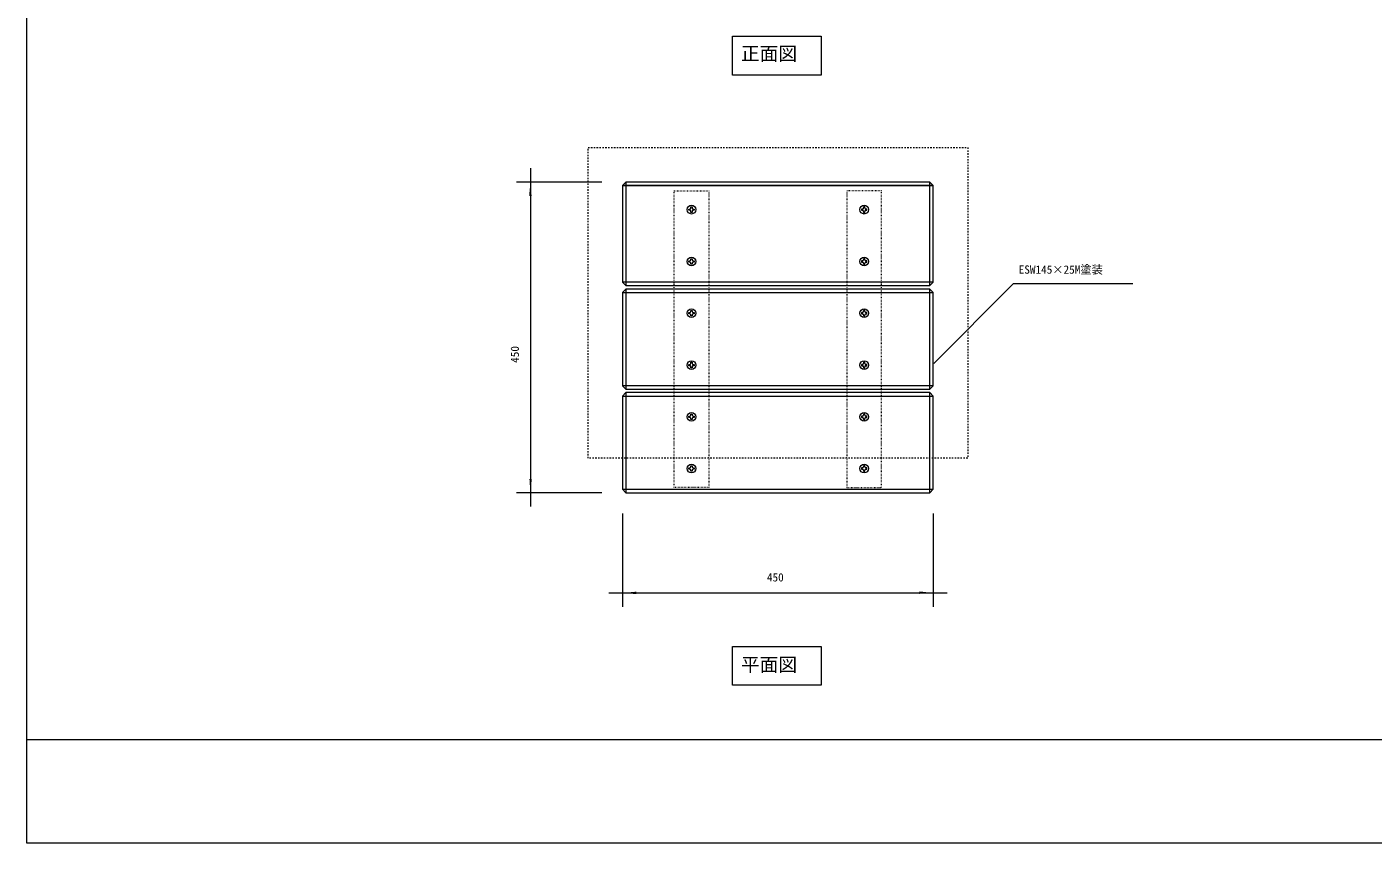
# Model space of a CAD drawing. Units: millimetres, scale not verified. Extents: x -1950 to 1950, y -1375 to 1375.
# Drawn here: x -1950 to 0, y -1375 to -193 of the extents above; entities that cross this region are included whole.
import ezdxf
from ezdxf.enums import TextEntityAlignment as Align

# ---------------------------------------------------------------- set-up
doc = ezdxf.new("R2010")
doc.units = ezdxf.units.MM
doc.header["$LTSCALE"] = 10
doc.linetypes.add('USER1', pattern=[0.416641, 0.208282, -0.208359])
doc.linetypes.add('USER5', pattern=[0.208282, 0.069427, -0.138855])
doc.layers.add('0-1_____', color=30, linetype='Continuous', lineweight=18)
doc.styles.add('ＭＳ ゴシック', font='')
doc.styles.get('ＭＳ ゴシック').set_extended_font_data('MS Gothic')

msp = doc.modelspace()

# ---------------------------------------------------------------- linework, layer by layer
at = {"layer": '0-1_____', "color": 2}
for p, q in [((-1220.7, -397.73), (-1220.7, -417.73)), ((-1117.2, -417.73), (-1240.7, -417.73)), ((-1220.7, -417.73), (-1220.7, -867.73)), ((-1117.2, -867.73), (-1240.7, -867.73)), ((-1220.7, -867.73), (-1220.7, -887.73)), ((-1087.2, -897.73), (-1087.2, -1032.73)), ((-637.2, -897.73), (-637.2, -1032.73)), ((-1107.2, -1012.73), (-1087.2, -1012.73)), ((-1087.2, -1012.73), (-637.2, -1012.73)), ((-637.2, -1012.73), (-617.2, -1012.73))]:
    msp.add_line(p, q, dxfattribs=at)
at = {"layer": '0-1_____'}
for p, q in [((-1082.2, -417.73), (-1082.2, -567.73)), ((-642.2, -567.73), (-642.2, -417.73)), ((-988.15, -455.29), (-988.15, -453.8)), ((-736.25, -455.29), (-736.25, -453.8)), ((-988.15, -530.29), (-988.15, -528.8)), ((-736.25, -530.29), (-736.25, -528.8)), ((-637.2, -562.73), (-1087.2, -562.73)), ((-1087.2, -577.73), (-637.2, -577.73)), ((-1082.2, -572.73), (-1082.2, -717.73)), ((-642.2, -717.73), (-642.2, -572.73)), ((-988.15, -605.29), (-988.15, -603.8)), ((-736.25, -605.29), (-736.25, -603.8)), ((-988.15, -680.29), (-988.15, -678.8)), ((-736.25, -680.29), (-736.25, -678.8)), ((-637.2, -712.73), (-1087.2, -712.73)), ((-1087.2, -727.73), (-637.2, -727.73)), ((-1082.2, -722.73), (-1082.2, -867.73)), ((-642.2, -867.73), (-642.2, -722.73)), ((-988.15, -755.29), (-988.15, -753.8)), ((-736.25, -755.29), (-736.25, -753.8)), ((-988.15, -830.29), (-988.15, -828.8)), ((-736.25, -830.29), (-736.25, -828.8)), ((-1087.2, -862.73), (-637.2, -862.73)), ((-1950, -1225), (1950, -1225))]:
    msp.add_line(p, q, dxfattribs=at)
for points in [[(-1950, 1375), (1950, 1375), (1950, -1375), (-1950, -1375)], [(-637.2, -422.73), (-642.2, -417.73), (-1082.2, -417.73), (-1087.2, -422.73)], [(-637.2, -562.73), (-637.2, -422.73), (-1087.2, -422.73), (-1087.2, -562.73), (-1082.2, -567.73), (-642.2, -567.73)], [(-1082.2, -572.73), (-1087.2, -577.73), (-1087.2, -712.73), (-1082.2, -717.73), (-642.2, -717.73), (-637.2, -712.73), (-637.2, -577.73), (-642.2, -572.73)], [(-1082.2, -722.73), (-1087.2, -727.73), (-1087.2, -862.73), (-1082.2, -867.73), (-642.2, -867.73), (-637.2, -862.73), (-637.2, -727.73), (-642.2, -722.73)]]:
    msp.add_lwpolyline(points, close=True, dxfattribs=at)
at = {"layer": '0-1_____', "color": 2}
for points in [[(-927.7, -206.73), (-799.7, -206.73), (-799.7, -262.73), (-927.7, -262.73)], [(-927.7, -1090.13), (-799.7, -1090.13), (-799.7, -1146.13), (-927.7, -1146.13)]]:
    msp.add_lwpolyline(points, close=True, dxfattribs=at)
at = {"layer": '0-1_____', "linetype": 'USER1'}
msp.add_lwpolyline([(-1137.2, -367.73), (-587.2, -367.73), (-587.2, -817.73), (-1137.2, -817.73)], close=True, dxfattribs=at)
at = {"layer": '0-1_____', "linetype": 'USER5'}
for points in [[(-1012.2, -430.23), (-962.2, -430.23), (-962.2, -860.23), (-1012.2, -860.23)], [(-712.2, -430.23), (-762.2, -430.23), (-762.2, -860.23), (-712.2, -860.23)]]:
    msp.add_lwpolyline(points, close=True, dxfattribs=at)
at = {"layer": '0-1_____'}
for points in [[(-989.65, -458.68), (-991.14, -458.68), (-991.14, -456.78), (-989.65, -456.78)], [(-988.15, -453.8), (-986.25, -453.8), (-986.25, -455.29)], [(-986.25, -460.18), (-986.25, -461.67), (-988.15, -461.67), (-988.15, -460.18)], [(-984.76, -456.78), (-983.27, -456.78), (-983.27, -458.68), (-984.76, -458.68)], [(-739.65, -456.78), (-741.14, -456.78), (-741.14, -458.68), (-739.65, -458.68)], [(-736.25, -453.8), (-738.15, -453.8), (-738.15, -455.29)], [(-738.15, -460.18), (-738.15, -461.67), (-736.25, -461.67), (-736.25, -460.18)], [(-734.76, -458.68), (-733.27, -458.68), (-733.27, -456.78), (-734.76, -456.78)], [(-989.65, -533.68), (-991.14, -533.68), (-991.14, -531.78), (-989.65, -531.78)], [(-988.15, -528.8), (-986.25, -528.8), (-986.25, -530.29)], [(-986.25, -535.18), (-986.25, -536.67), (-988.15, -536.67), (-988.15, -535.18)], [(-984.76, -531.78), (-983.27, -531.78), (-983.27, -533.68), (-984.76, -533.68)], [(-739.65, -531.78), (-741.14, -531.78), (-741.14, -533.68), (-739.65, -533.68)], [(-736.25, -528.8), (-738.15, -528.8), (-738.15, -530.29)], [(-738.15, -535.18), (-738.15, -536.67), (-736.25, -536.67), (-736.25, -535.18)], [(-734.76, -533.68), (-733.27, -533.68), (-733.27, -531.78), (-734.76, -531.78)], [(-988.15, -603.8), (-986.25, -603.8), (-986.25, -605.29)], [(-736.25, -603.8), (-738.15, -603.8), (-738.15, -605.29)], [(-989.65, -608.68), (-991.14, -608.68), (-991.14, -606.78), (-989.65, -606.78)], [(-986.25, -610.18), (-986.25, -611.67), (-988.15, -611.67), (-988.15, -610.18)], [(-984.76, -606.78), (-983.27, -606.78), (-983.27, -608.68), (-984.76, -608.68)], [(-739.65, -606.78), (-741.14, -606.78), (-741.14, -608.68), (-739.65, -608.68)], [(-738.15, -610.18), (-738.15, -611.67), (-736.25, -611.67), (-736.25, -610.18)], [(-734.76, -608.68), (-733.27, -608.68), (-733.27, -606.78), (-734.76, -606.78)], [(-989.65, -683.68), (-991.14, -683.68), (-991.14, -681.78), (-989.65, -681.78)], [(-988.15, -678.8), (-986.25, -678.8), (-986.25, -680.29)], [(-984.76, -681.78), (-983.27, -681.78), (-983.27, -683.68), (-984.76, -683.68)], [(-739.65, -681.78), (-741.14, -681.78), (-741.14, -683.68), (-739.65, -683.68)], [(-736.25, -678.8), (-738.15, -678.8), (-738.15, -680.29)], [(-734.76, -683.68), (-733.27, -683.68), (-733.27, -681.78), (-734.76, -681.78)], [(-986.25, -685.18), (-986.25, -686.67), (-988.15, -686.67), (-988.15, -685.18)], [(-738.15, -685.18), (-738.15, -686.67), (-736.25, -686.67), (-736.25, -685.18)], [(-989.65, -758.68), (-991.14, -758.68), (-991.14, -756.78), (-989.65, -756.78)], [(-988.15, -753.8), (-986.25, -753.8), (-986.25, -755.29)], [(-986.25, -760.18), (-986.25, -761.67), (-988.15, -761.67), (-988.15, -760.18)], [(-984.76, -756.78), (-983.27, -756.78), (-983.27, -758.68), (-984.76, -758.68)], [(-739.65, -756.78), (-741.14, -756.78), (-741.14, -758.68), (-739.65, -758.68)], [(-736.25, -753.8), (-738.15, -753.8), (-738.15, -755.29)], [(-738.15, -760.18), (-738.15, -761.67), (-736.25, -761.67), (-736.25, -760.18)], [(-734.76, -758.68), (-733.27, -758.68), (-733.27, -756.78), (-734.76, -756.78)], [(-989.65, -833.68), (-991.14, -833.68), (-991.14, -831.78), (-989.65, -831.78)], [(-988.15, -828.8), (-986.25, -828.8), (-986.25, -830.29)], [(-986.25, -835.18), (-986.25, -836.67), (-988.15, -836.67), (-988.15, -835.18)], [(-984.76, -831.78), (-983.27, -831.78), (-983.27, -833.68), (-984.76, -833.68)], [(-739.65, -831.78), (-741.14, -831.78), (-741.14, -833.68), (-739.65, -833.68)], [(-736.25, -828.8), (-738.15, -828.8), (-738.15, -830.29)], [(-738.15, -835.18), (-738.15, -836.67), (-736.25, -836.67), (-736.25, -835.18)], [(-734.76, -833.68), (-733.27, -833.68), (-733.27, -831.78), (-734.76, -831.78)]]:
    msp.add_lwpolyline(points, dxfattribs=at)
at = {"layer": '0-1_____', "color": 2}
msp.add_lwpolyline([(-348.15, -565.3), (-521.35, -565.31), (-636.35, -680.3)], dxfattribs=at)
at = {"layer": '0-1_____'}
for centre in [(-987.2, -457.73), (-737.2, -457.73), (-987.2, -532.73), (-737.2, -532.73), (-987.2, -607.73), (-737.2, -607.73), (-987.2, -682.73), (-737.2, -682.73), (-987.2, -757.73), (-737.2, -757.73), (-987.2, -832.73), (-737.2, -832.73)]:
    msp.add_circle(centre, 6.3, dxfattribs=at)
for centre, start, end in [((-989.65, -455.29), 270.00192, 0), ((-989.65, -460.18), 360, 90.00192), ((-984.76, -455.29), 179.99808, 270), ((-984.76, -460.18), 90, 179.99808), ((-739.65, -455.29), 270, 0.00192), ((-739.65, -460.18), 0.00192, 90), ((-734.76, -455.29), 180, 269.99808), ((-734.76, -460.18), 89.99808, 180), ((-989.65, -530.29), 270.00192, 0.00192), ((-989.65, -535.18), 0, 90), ((-984.76, -530.29), 180.00384, 270), ((-984.76, -535.18), 89.99808, 180), ((-739.65, -530.29), 270, 359.99616), ((-739.65, -535.18), 0, 90.00192), ((-734.76, -530.29), 179.99808, 269.99808), ((-734.76, -535.18), 90, 180), ((-989.65, -605.29), 270.00192, 360), ((-989.65, -610.18), 0.00192, 90.00192), ((-984.76, -605.29), 180, 269.99808), ((-984.76, -610.18), 90, 180.00192), ((-739.65, -605.29), 270.00192, 360), ((-739.65, -610.18), 359.99808, 90), ((-734.76, -605.29), 180, 269.99808), ((-734.76, -610.18), 89.99808, 179.99808), ((-989.65, -680.29), 270.00192, 0), ((-984.76, -680.29), 180, 270), ((-739.65, -680.29), 270, 0), ((-734.76, -680.29), 180, 269.99808), ((-989.65, -685.18), 0, 90.00192), ((-984.76, -685.18), 90, 180), ((-739.65, -685.18), 360, 90), ((-734.76, -685.18), 89.99808, 180), ((-989.65, -755.29), 270, 0), ((-989.65, -760.18), 360, 90.00192), ((-984.76, -755.29), 180, 270), ((-984.76, -760.18), 90, 180), ((-739.65, -755.29), 270, 0), ((-739.65, -760.18), 360, 90), ((-734.76, -755.29), 180, 270), ((-734.76, -760.18), 89.99808, 180), ((-989.65, -830.29), 270.00192, 360), ((-989.65, -835.18), 360, 90.00192), ((-984.76, -830.29), 180, 270), ((-984.76, -835.18), 90, 180), ((-739.65, -830.29), 270, 0), ((-739.65, -835.18), 0, 90), ((-734.76, -830.29), 180, 269.99808), ((-734.76, -835.18), 89.99808, 180)]:
    msp.add_arc(centre, 1.49, start, end, dxfattribs=at)
at = {"layer": '0-1_____', "color": 2}
for points in [[(-1220.7, -417.73), (-1218.95, -437.73), (-1222.45, -437.73)], [(-1220.7, -867.73), (-1222.1, -847.71), (-1218.61, -847.77)], [(-1087.2, -1012.73), (-1067.21, -1010.98), (-1067.21, -1014.48)], [(-637.2, -1012.73), (-657.23, -1014.13), (-657.17, -1010.64)]]:
    msp.add_solid(points, dxfattribs=at)

# ---------------------------------------------------------------- texts
at = {"layer": '0-1_____', "color": 7, "style": 'ＭＳ ゴシック'}
for s, height, p in [('正面図', 19.9, (-915.7, -247.56)), ('ESW145×25M塗装', 11.94, (-513.35, -554.07)), ('450', 11.94, (-878.08, -999.77)), ('平面図', 19.9, (-915.7, -1132.45))]:
    msp.add_text(s, height=height, dxfattribs=at).set_placement(p, align=Align.BOTTOM_LEFT)
msp.add_text('450', height=11.94, rotation=90, dxfattribs=at).set_placement((-1233.67, -679.57), align=Align.BOTTOM_LEFT)

doc.saveas('drawing.dxf')
